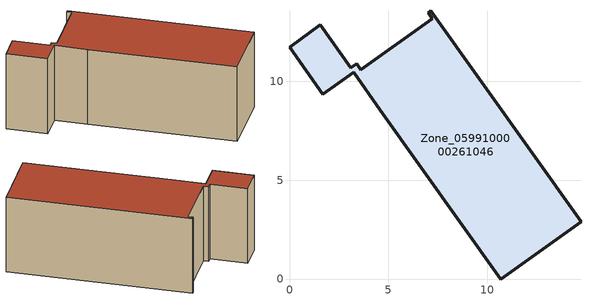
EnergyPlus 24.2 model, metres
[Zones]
Zone_0599100000261046
 floor ground (C_G): 10.7,0 4.59,8.53 3.26,10.47 1.68,9.35 0,11.74 1.56,12.87 3.11,10.69 3.39,10.9 3.61,10.59 7.23,13.17 7.01,13.47 7.14,13.56 14.75,2.9 z0
 wall outside (C_F): 7.01,13.47 7.23,13.17 3.61,10.59 3.39,10.9 3.11,10.69 1.56,12.87 0,11.74 1.68,9.35 3.26,10.47 4.59,8.53 10.7,0 14.75,2.9 7.14,13.56 7.01,13.47 z0:5.83
 roof outside (C_R): 4.59,8.53 10.7,0 14.75,2.9 7.14,13.56 7.01,13.47 7.23,13.17 3.61,10.59 3.39,10.9 3.11,10.69 1.56,12.87 0,11.74 1.68,9.35 3.26,10.47 z5.83
[BUILDING]
Pand.0599100000261046: North Axis=0; Terrain=City; Loads Convergence Tolerance Value=0.04; Temperature Convergence Tolerance Value=0.4; Solar Distribution=FullExterior; Maximum Number of Warmup Days=25; Minimum Number of Warmup Days=1
[Site:Location]
Rotterdam.The.Hague.AP_ZH_NLD Design_Conditions: Latitude=51.96; Longitude=4.45; Time Zone=1; Elevation=-4.5
[SITE:GROUNDTEMPERATURE:BUILDINGSURFACE]
18, 18, 18, 18, 18, 18, 18, 18, 18, 18, 18, 18
[MATERIAL] Thermal Absorptance=0.9; Solar Absorptance=0.7; Visible Absorptance=0.7
Name | Roughness | Thickness | Conductivity | Density | Specific Heat
G.TC.1975-1991 | MediumSmooth | 0.15 | 0.288461 | 540 | 1210
F.TC.1975-1991 | Rough | 0.3 | 0.230769 | 1920 | 840
R.TC.1975-1991 | MediumRough | 0.2 | 0.153846 | 1500 | 1000
[CONSTRUCTION]
C_G: G.TC.1975-1991
C_F: F.TC.1975-1991
C_R: R.TC.1975-1991
[ZONE]
Zone_0599100000261046: Type=1; Multiplier=1; Ceiling Height=Autocalculate; Volume=Autocalculate; Floor Area=autocalculate; Part of Total Floor Area=Yes
[ZONEINFILTRATION:DESIGNFLOWRATE]
Infil_Zone_0599100000261046: Zone or ZoneList or Space or SpaceList=Zone_0599100000261046; Schedule=AlwaysOn; Design Flow Rate Calculation Method=Flow/Area; Flow Rate per Floor Area=0.003; Constant Term Coefficient=1; Temperature Term Coefficient=0; Velocity Term Coefficient=0; Velocity Squared Term Coefficient=0
[HVACTEMPLATE:ZONE:IDEALLOADSAIRSYSTEM]
Zone_0599100000261046: Maximum Heating Supply Air Temperature=50; Minimum Cooling Supply Air Temperature=13; Maximum Heating Supply Air Humidity Ratio=0.0156; Minimum Cooling Supply Air Humidity Ratio=0.0077; Heating Limit=NoLimit; Cooling Limit=NoLimit; Dehumidification Control Type=ConstantSensibleHeatRatio; Cooling Sensible Heat Ratio=0.7; Dehumidification Setpoint=60; Humidification Control Type=None; Humidification Setpoint=30; Outdoor Air Method=None; Outdoor Air Flow Rate per Person=0.00944; Outdoor Air Flow Rate per Zone Floor Area=0; Outdoor Air Flow Rate per Zone=0; Demand Controlled Ventilation Type=None; Outdoor Air Economizer Type=NoEconomizer; Heat Recovery Type=None; Sensible Heat Recovery Effectiveness=0.7; Latent Heat Recovery Effectiveness=0.65
[ZONECONTROL:THERMOSTAT]
ThermostatControl_Zone_0599100000261046: Zone or ZoneList=Zone_0599100000261046; Control Type Schedule=DualSetpointControlType; Control 1=Thermostat_Zone_0599100000261046; Temperature Difference Between Cutout And Setpoint=0
[THERMOSTATSETPOINT:DUALSETPOINT]
Thermostat_Zone_0599100000261046: Heating Setpoint Temperature Schedule=HeatingSetpoint_Zone_0599100000261046; Cooling Setpoint Temperature Schedule=CoolingSetpoint_Zone_0599100000261046
[SCHEDULE:COMPACT]
HeatingSetpoint_Zone_0599100000261046: Through: 12/31, For: AllDays, Until: 24:00, 21
CoolingSetpoint_Zone_0599100000261046: Through: 12/31, For: AllDays, Until: 24:00, 24
DualSetpointControlType: Through: 12/31, For: AllDays, Until: 24:00, 4
AlwaysOn: Through: 12/31, For: AllDays, Until: 24:00, 1
